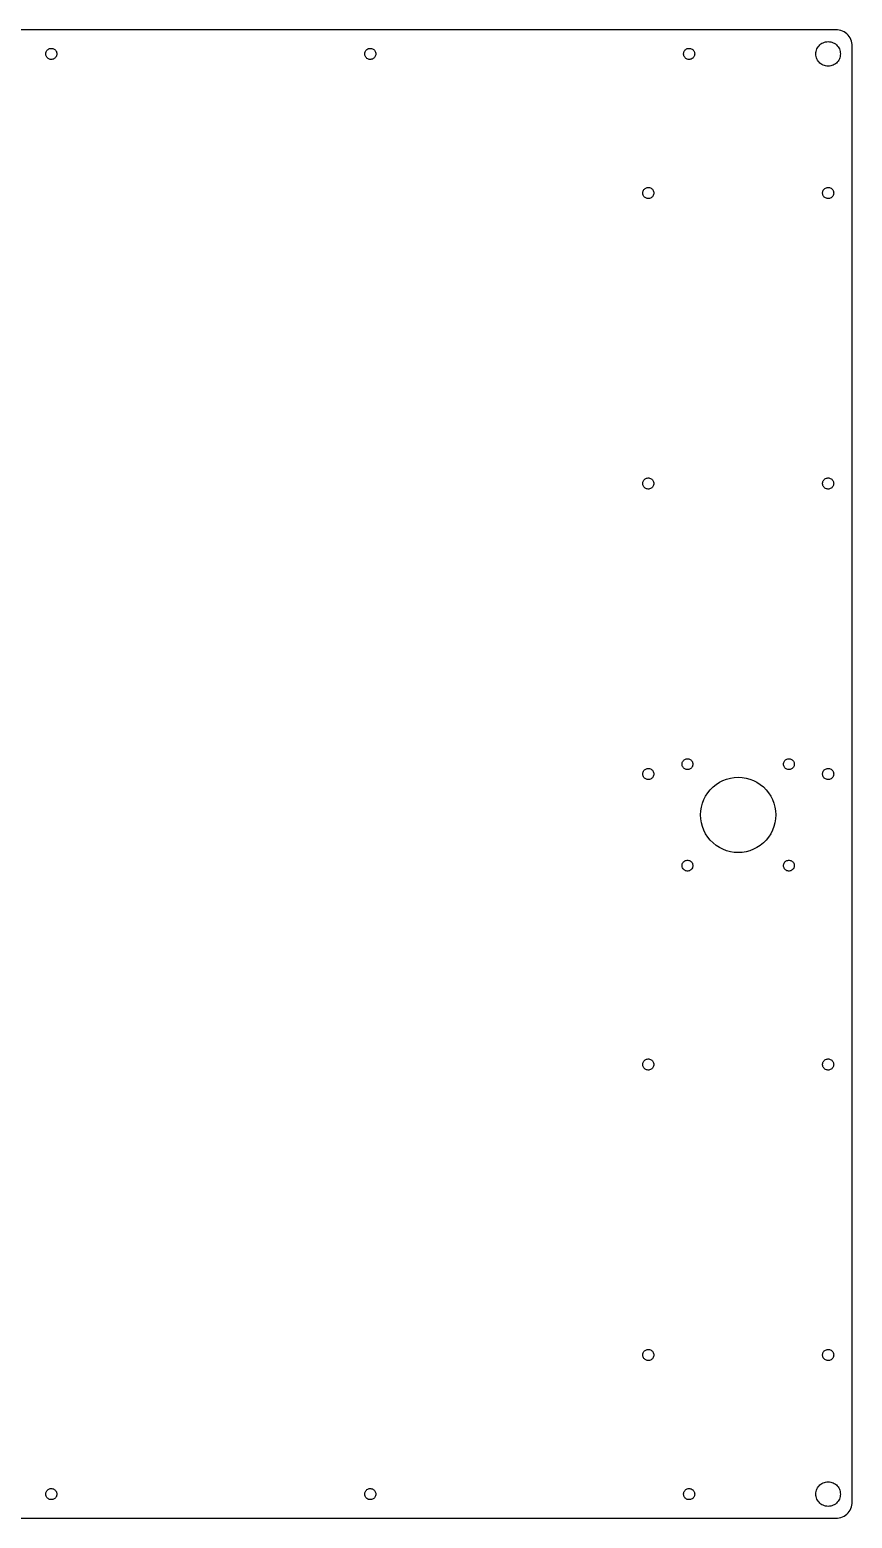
# Model space of a CAD drawing. Header units: metres. Extents: x -245 to 245, y -227 to 227.
# Drawn here: x -6.6 to 244.9, y -227.4 to 227.4 of the extents above; entities that cross this region are included whole.
import ezdxf

# ---------------------------------------------------------------- set-up
doc = ezdxf.new("R2010")
doc.units = ezdxf.units.M

msp = doc.modelspace()

# ---------------------------------------------------------------- linework, layer by layer
for p, q in [((239.875, 227.375), (-239.875, 227.375)), ((240.398, 227.348), (239.875, 227.375)), ((234.991, 222.787), (235.296, 223.034)), ((235.296, 223.034), (235.625, 223.248)), ((235.625, 223.248), (235.975, 223.426)), ((235.975, 223.426), (236.341, 223.566)), ((236.341, 223.566), (236.72, 223.668)), ((236.72, 223.668), (237.108, 223.729)), ((237.108, 223.729), (237.5, 223.75)), ((237.5, 223.75), (237.892, 223.729)), ((237.892, 223.729), (238.28, 223.668)), ((238.28, 223.668), (238.659, 223.566)), ((238.659, 223.566), (239.025, 223.426)), ((239.025, 223.426), (239.375, 223.248)), ((239.375, 223.248), (239.704, 223.034)), ((239.704, 223.034), (240.009, 222.787)), ((240.915, 227.266), (240.398, 227.348)), ((241.42, 227.13), (240.915, 227.266)), ((241.909, 226.943), (241.42, 227.13)), ((242.375, 226.705), (241.909, 226.943)), ((242.814, 226.42), (242.375, 226.705)), ((243.221, 226.091), (242.814, 226.42)), ((243.591, 225.721), (243.221, 226.091)), ((243.92, 225.314), (243.591, 225.721)), ((244.205, 224.875), (243.92, 225.314)), ((244.443, 224.409), (244.205, 224.875)), ((244.63, 223.92), (244.443, 224.409)), ((244.766, 223.415), (244.63, 223.92)), ((244.848, 222.898), (244.766, 223.415)), ((244.875, 222.375), (244.848, 222.898)), ((-1.69545, 220.124), (-1.65932, 220.37)), ((-1.69545, 219.876), (-1.69545, 220.124)), ((-1.65932, 219.63), (-1.69545, 219.876)), ((-1.65932, 220.37), (-1.58781, 220.607)), ((-1.58781, 219.393), (-1.65932, 219.63)), ((-1.58781, 220.607), (-1.48248, 220.832)), ((-1.48248, 219.168), (-1.58781, 219.393)), ((-1.48248, 220.832), (-1.34554, 221.039)), ((-1.34554, 218.961), (-1.48248, 219.168)), ((-1.34554, 221.039), (-1.17992, 221.224)), ((-1.17992, 218.776), (-1.34554, 218.961)), ((-1.17992, 221.224), (-0.989151, 221.383)), ((-0.989151, 218.617), (-1.17992, 218.776)), ((-0.989151, 221.383), (-0.777298, 221.512)), ((-0.777298, 218.488), (-0.989151, 218.617)), ((-0.777298, 221.512), (-0.548889, 221.609)), ((-0.548889, 218.391), (-0.777298, 218.488)), ((-0.548889, 221.609), (-0.308777, 221.672)), ((-0.308777, 218.328), (-0.548889, 218.391)), ((-0.308777, 221.672), (-0.062073, 221.699)), ((-0.062073, 218.301), (-0.308777, 218.328)), ((-0.062073, 221.699), (0.185928, 221.69)), ((0.185928, 218.31), (-0.062073, 218.301)), ((0.185928, 221.69), (0.429977, 221.645)), ((0.429977, 218.355), (0.185928, 218.31)), ((0.429977, 221.645), (0.664871, 221.565)), ((0.664871, 218.435), (0.429977, 218.355)), ((0.664871, 221.565), (0.88559, 221.451)), ((0.88559, 218.549), (0.664871, 218.435)), ((0.88559, 221.451), (1.08743, 221.307)), ((1.08743, 218.693), (0.88559, 218.549)), ((1.08743, 221.307), (1.2661, 221.134)), ((1.2661, 218.866), (1.08743, 218.693)), ((1.2661, 221.134), (1.41779, 220.938)), ((1.41779, 219.062), (1.2661, 218.866)), ((1.41779, 220.938), (1.53926, 220.722)), ((1.53926, 219.278), (1.41779, 219.062)), ((1.53926, 220.722), (1.62791, 220.49)), ((1.62791, 219.51), (1.53926, 219.278)), ((1.62791, 220.49), (1.68187, 220.248)), ((1.68187, 219.752), (1.62791, 219.51)), ((1.68187, 220.248), (1.7, 220)), ((1.7, 220), (1.68187, 219.752)), ((95.8045, 220.124), (95.8407, 220.37)), ((95.8045, 219.876), (95.8045, 220.124)), ((95.8407, 219.63), (95.8045, 219.876)), ((95.8407, 220.37), (95.9122, 220.607)), ((95.9122, 219.393), (95.8407, 219.63)), ((95.9122, 220.607), (96.0175, 220.832)), ((96.0175, 219.168), (95.9122, 219.393)), ((96.0175, 220.832), (96.1544, 221.039)), ((96.1544, 218.961), (96.0175, 219.168)), ((96.1544, 221.039), (96.3201, 221.224)), ((96.3201, 218.776), (96.1544, 218.961)), ((96.3201, 221.224), (96.5108, 221.383)), ((96.5108, 218.617), (96.3201, 218.776)), ((96.5108, 221.383), (96.7227, 221.512)), ((96.7227, 218.488), (96.5108, 218.617)), ((96.7227, 221.512), (96.9511, 221.609)), ((96.9511, 218.391), (96.7227, 218.488)), ((96.9511, 221.609), (97.1912, 221.672)), ((97.1912, 218.328), (96.9511, 218.391)), ((97.1912, 221.672), (97.4379, 221.699)), ((97.4379, 218.301), (97.1912, 218.328)), ((97.4379, 221.699), (97.6859, 221.69)), ((97.6859, 218.31), (97.4379, 218.301)), ((97.6859, 221.69), (97.93, 221.645)), ((97.93, 218.355), (97.6859, 218.31)), ((97.93, 221.645), (98.1649, 221.565)), ((98.1649, 218.435), (97.93, 218.355)), ((98.1649, 221.565), (98.3856, 221.451)), ((98.3856, 218.549), (98.1649, 218.435)), ((98.3856, 221.451), (98.5874, 221.307)), ((98.5874, 218.693), (98.3856, 218.549)), ((98.5874, 221.307), (98.7661, 221.134)), ((98.7661, 218.866), (98.5874, 218.693)), ((98.7661, 221.134), (98.9178, 220.938)), ((98.9178, 219.062), (98.7661, 218.866)), ((98.9178, 220.938), (99.0393, 220.722)), ((99.0393, 219.278), (98.9178, 219.062)), ((99.0393, 220.722), (99.1279, 220.49)), ((99.1279, 219.51), (99.0393, 219.278)), ((99.1279, 220.49), (99.1819, 220.248)), ((99.1819, 219.752), (99.1279, 219.51)), ((99.1819, 220.248), (99.2, 220)), ((99.2, 220), (99.1819, 219.752)), ((193.305, 220.124), (193.341, 220.37)), ((193.305, 219.876), (193.305, 220.124)), ((193.341, 219.63), (193.305, 219.876)), ((193.341, 220.37), (193.412, 220.607)), ((193.412, 219.393), (193.341, 219.63)), ((193.412, 220.607), (193.518, 220.832)), ((193.518, 219.168), (193.412, 219.393)), ((193.518, 220.832), (193.654, 221.039)), ((193.654, 218.961), (193.518, 219.168)), ((193.654, 221.039), (193.82, 221.224)), ((193.82, 218.776), (193.654, 218.961)), ((193.82, 221.224), (194.011, 221.383)), ((194.011, 218.617), (193.82, 218.776)), ((194.011, 221.383), (194.223, 221.512)), ((194.223, 218.488), (194.011, 218.617)), ((194.223, 221.512), (194.451, 221.609)), ((194.451, 218.391), (194.223, 218.488)), ((194.451, 221.609), (194.691, 221.672)), ((194.691, 218.328), (194.451, 218.391)), ((194.691, 221.672), (194.938, 221.699)), ((194.938, 218.301), (194.691, 218.328)), ((194.938, 221.699), (195.186, 221.69)), ((195.186, 218.31), (194.938, 218.301)), ((195.186, 221.69), (195.43, 221.645)), ((195.43, 218.355), (195.186, 218.31)), ((195.43, 221.645), (195.665, 221.565)), ((195.665, 218.435), (195.43, 218.355)), ((195.665, 221.565), (195.886, 221.451)), ((195.886, 218.549), (195.665, 218.435)), ((195.886, 221.451), (196.087, 221.307)), ((196.087, 218.693), (195.886, 218.549)), ((196.087, 221.307), (196.266, 221.134)), ((196.266, 218.866), (196.087, 218.693)), ((196.266, 221.134), (196.418, 220.938)), ((196.418, 219.062), (196.266, 218.866)), ((196.418, 220.938), (196.539, 220.722)), ((196.539, 219.278), (196.418, 219.062)), ((196.539, 220.722), (196.628, 220.49)), ((196.628, 219.51), (196.539, 219.278)), ((196.628, 220.49), (196.682, 220.248)), ((196.682, 219.752), (196.628, 219.51)), ((196.682, 220.248), (196.7, 220)), ((196.7, 220), (196.682, 219.752)), ((233.75, 220), (233.771, 220.392)), ((233.771, 219.608), (233.75, 220)), ((233.771, 220.392), (233.832, 220.78)), ((233.832, 219.22), (233.771, 219.608)), ((233.832, 220.78), (233.934, 221.159)), ((233.934, 218.841), (233.832, 219.22)), ((233.934, 221.159), (234.074, 221.525)), ((234.074, 218.475), (233.934, 218.841)), ((234.074, 221.525), (234.252, 221.875)), ((234.252, 218.125), (234.074, 218.475)), ((234.252, 221.875), (234.466, 222.204)), ((234.466, 222.204), (234.713, 222.509)), ((234.713, 222.509), (234.991, 222.787)), ((240.009, 222.787), (240.287, 222.509)), ((240.287, 222.509), (240.534, 222.204)), ((240.534, 222.204), (240.748, 221.875)), ((240.748, 221.875), (240.926, 221.525)), ((240.926, 218.475), (240.748, 218.125)), ((240.926, 221.525), (241.066, 221.159)), ((241.066, 218.841), (240.926, 218.475)), ((241.066, 221.159), (241.168, 220.78)), ((241.168, 219.22), (241.066, 218.841)), ((241.168, 220.78), (241.229, 220.392)), ((241.229, 219.608), (241.168, 219.22)), ((241.229, 220.392), (241.25, 220)), ((241.25, 220), (241.229, 219.608)), ((244.875, -222.375), (244.875, 222.375)), ((234.466, 217.796), (234.252, 218.125)), ((234.713, 217.491), (234.466, 217.796)), ((234.991, 217.213), (234.713, 217.491)), ((235.296, 216.966), (234.991, 217.213)), ((235.625, 216.752), (235.296, 216.966)), ((235.975, 216.574), (235.625, 216.752)), ((236.341, 216.434), (235.975, 216.574)), ((236.72, 216.332), (236.341, 216.434)), ((237.108, 216.271), (236.72, 216.332)), ((237.5, 216.25), (237.108, 216.271)), ((237.892, 216.271), (237.5, 216.25)), ((238.28, 216.332), (237.892, 216.271)), ((238.659, 216.434), (238.28, 216.332)), ((239.025, 216.574), (238.659, 216.434)), ((239.375, 216.752), (239.025, 216.574)), ((239.704, 216.966), (239.375, 216.752)), ((240.009, 217.213), (239.704, 216.966)), ((240.287, 217.491), (240.009, 217.213)), ((240.534, 217.796), (240.287, 217.491)), ((240.748, 218.125), (240.534, 217.796)), ((180.805, 177.624), (180.841, 177.87)), ((180.805, 177.376), (180.805, 177.624)), ((180.841, 177.13), (180.805, 177.376)), ((180.841, 177.87), (180.912, 178.107)), ((180.912, 178.107), (181.018, 178.332)), ((181.018, 178.332), (181.154, 178.539)), ((181.154, 178.539), (181.32, 178.724)), ((181.32, 178.724), (181.511, 178.883)), ((181.511, 178.883), (181.723, 179.012)), ((181.723, 179.012), (181.951, 179.109)), ((181.951, 179.109), (182.191, 179.172)), ((182.191, 179.172), (182.438, 179.199)), ((182.438, 179.199), (182.686, 179.19)), ((182.686, 179.19), (182.93, 179.145)), ((182.93, 179.145), (183.165, 179.065)), ((183.165, 179.065), (183.386, 178.951)), ((183.386, 178.951), (183.587, 178.807)), ((183.587, 178.807), (183.766, 178.634)), ((183.766, 178.634), (183.918, 178.438)), ((183.918, 178.438), (184.039, 178.222)), ((184.039, 178.222), (184.128, 177.99)), ((184.128, 177.99), (184.182, 177.748)), ((184.182, 177.748), (184.2, 177.5)), ((184.2, 177.5), (184.182, 177.252)), ((235.805, 177.624), (235.841, 177.87)), ((235.805, 177.376), (235.805, 177.624)), ((235.841, 177.13), (235.805, 177.376)), ((235.841, 177.87), (235.912, 178.107)), ((235.912, 178.107), (236.018, 178.332)), ((236.018, 178.332), (236.154, 178.539)), ((236.154, 178.539), (236.32, 178.724)), ((236.32, 178.724), (236.511, 178.883)), ((236.511, 178.883), (236.723, 179.012)), ((236.723, 179.012), (236.951, 179.109)), ((236.951, 179.109), (237.191, 179.172)), ((237.191, 179.172), (237.438, 179.199)), ((237.438, 179.199), (237.686, 179.19)), ((237.686, 179.19), (237.93, 179.145)), ((237.93, 179.145), (238.165, 179.065)), ((238.165, 179.065), (238.386, 178.951)), ((238.386, 178.951), (238.587, 178.807)), ((238.587, 178.807), (238.766, 178.634)), ((238.766, 178.634), (238.918, 178.438)), ((238.918, 178.438), (239.039, 178.222)), ((239.039, 178.222), (239.128, 177.99)), ((239.128, 177.99), (239.182, 177.748)), ((239.182, 177.748), (239.2, 177.5)), ((239.2, 177.5), (239.182, 177.252)), ((180.912, 176.893), (180.841, 177.13)), ((181.018, 176.668), (180.912, 176.893)), ((181.154, 176.461), (181.018, 176.668)), ((181.32, 176.276), (181.154, 176.461)), ((181.511, 176.117), (181.32, 176.276)), ((181.723, 175.988), (181.511, 176.117)), ((181.951, 175.891), (181.723, 175.988)), ((182.191, 175.828), (181.951, 175.891)), ((182.438, 175.801), (182.191, 175.828)), ((182.686, 175.81), (182.438, 175.801)), ((182.93, 175.855), (182.686, 175.81)), ((183.165, 175.935), (182.93, 175.855)), ((183.386, 176.049), (183.165, 175.935)), ((183.587, 176.193), (183.386, 176.049)), ((183.766, 176.366), (183.587, 176.193)), ((183.918, 176.562), (183.766, 176.366)), ((184.039, 176.778), (183.918, 176.562)), ((184.128, 177.01), (184.039, 176.778)), ((184.182, 177.252), (184.128, 177.01)), ((235.912, 176.893), (235.841, 177.13)), ((236.018, 176.668), (235.912, 176.893)), ((236.154, 176.461), (236.018, 176.668)), ((236.32, 176.276), (236.154, 176.461)), ((236.511, 176.117), (236.32, 176.276)), ((236.723, 175.988), (236.511, 176.117)), ((236.951, 175.891), (236.723, 175.988)), ((237.191, 175.828), (236.951, 175.891)), ((237.438, 175.801), (237.191, 175.828)), ((237.686, 175.81), (237.438, 175.801)), ((237.93, 175.855), (237.686, 175.81)), ((238.165, 175.935), (237.93, 175.855)), ((238.386, 176.049), (238.165, 175.935)), ((238.587, 176.193), (238.386, 176.049)), ((238.766, 176.366), (238.587, 176.193)), ((238.918, 176.562), (238.766, 176.366)), ((239.039, 176.778), (238.918, 176.562)), ((239.128, 177.01), (239.039, 176.778)), ((239.182, 177.252), (239.128, 177.01)), ((180.805, 88.8741), (180.841, 89.1196)), ((180.805, 88.6259), (180.805, 88.8741)), ((180.841, 88.3804), (180.805, 88.6259)), ((180.841, 89.1196), (180.912, 89.3573)), ((180.912, 88.1427), (180.841, 88.3804)), ((180.912, 89.3573), (181.018, 89.582)), ((181.018, 87.918), (180.912, 88.1427)), ((181.018, 89.582), (181.154, 89.789)), ((181.154, 87.711), (181.018, 87.918)), ((181.154, 89.789), (181.32, 89.9738)), ((181.32, 87.5262), (181.154, 87.711)), ((181.32, 89.9738), (181.511, 90.1326)), ((181.511, 87.3674), (181.32, 87.5262)), ((181.511, 90.1326), (181.723, 90.2619)), ((181.723, 87.2381), (181.511, 87.3674)), ((181.723, 90.2619), (181.951, 90.3589)), ((181.951, 87.1411), (181.723, 87.2381)), ((181.951, 90.3589), (182.191, 90.4217)), ((182.191, 87.0783), (181.951, 87.1411)), ((182.191, 90.4217), (182.438, 90.4489)), ((182.438, 87.0511), (182.191, 87.0783)), ((182.438, 90.4489), (182.686, 90.4398)), ((182.686, 87.0602), (182.438, 87.0511)), ((182.686, 90.4398), (182.93, 90.3947)), ((182.93, 87.1053), (182.686, 87.0602)), ((182.93, 90.3947), (183.165, 90.3146)), ((183.165, 87.1854), (182.93, 87.1053)), ((183.165, 90.3146), (183.386, 90.2011)), ((183.386, 87.2989), (183.165, 87.1854)), ((183.386, 90.2011), (183.587, 90.0567)), ((183.587, 87.4433), (183.386, 87.2989)), ((183.587, 90.0567), (183.766, 89.8844)), ((183.766, 87.6156), (183.587, 87.4433)), ((183.766, 89.8844), (183.918, 89.688)), ((183.918, 87.812), (183.766, 87.6156)), ((183.918, 89.688), (184.039, 89.4716)), ((184.039, 88.0284), (183.918, 87.812)), ((184.039, 89.4716), (184.128, 89.2398)), ((184.128, 88.2602), (184.039, 88.0284)), ((184.128, 89.2398), (184.182, 88.9975)), ((184.182, 88.5025), (184.128, 88.2602)), ((184.182, 88.9975), (184.2, 88.75)), ((184.2, 88.75), (184.182, 88.5025)), ((235.805, 88.8741), (235.841, 89.1196)), ((235.805, 88.6259), (235.805, 88.8741)), ((235.841, 88.3804), (235.805, 88.6259)), ((235.841, 89.1196), (235.912, 89.3573)), ((235.912, 88.1427), (235.841, 88.3804)), ((235.912, 89.3573), (236.018, 89.582)), ((236.018, 87.918), (235.912, 88.1427)), ((236.018, 89.582), (236.154, 89.789)), ((236.154, 87.711), (236.018, 87.918)), ((236.154, 89.789), (236.32, 89.9738)), ((236.32, 87.5262), (236.154, 87.711)), ((236.32, 89.9738), (236.511, 90.1326)), ((236.511, 87.3674), (236.32, 87.5262)), ((236.511, 90.1326), (236.723, 90.2619)), ((236.723, 87.2381), (236.511, 87.3674)), ((236.723, 90.2619), (236.951, 90.3589)), ((236.951, 87.1411), (236.723, 87.2381)), ((236.951, 90.3589), (237.191, 90.4217)), ((237.191, 87.0783), (236.951, 87.1411)), ((237.191, 90.4217), (237.438, 90.4489)), ((237.438, 87.0511), (237.191, 87.0783)), ((237.438, 90.4489), (237.686, 90.4398)), ((237.686, 87.0602), (237.438, 87.0511)), ((237.686, 90.4398), (237.93, 90.3947)), ((237.93, 87.1053), (237.686, 87.0602)), ((237.93, 90.3947), (238.165, 90.3146)), ((238.165, 87.1854), (237.93, 87.1053)), ((238.165, 90.3146), (238.386, 90.2011)), ((238.386, 87.2989), (238.165, 87.1854)), ((238.386, 90.2011), (238.587, 90.0567)), ((238.587, 87.4433), (238.386, 87.2989)), ((238.587, 90.0567), (238.766, 89.8844)), ((238.766, 87.6156), (238.587, 87.4433)), ((238.766, 89.8844), (238.918, 89.688)), ((238.918, 87.812), (238.766, 87.6156)), ((238.918, 89.688), (239.039, 89.4716)), ((239.039, 88.0284), (238.918, 87.812)), ((239.039, 89.4716), (239.128, 89.2398)), ((239.128, 88.2602), (239.039, 88.0284)), ((239.128, 89.2398), (239.182, 88.9975)), ((239.182, 88.5025), (239.128, 88.2602)), ((239.182, 88.9975), (239.2, 88.75)), ((239.2, 88.75), (239.182, 88.5025)), ((193.897, 4.53593), (194.133, 4.60863)), ((194.133, 4.60863), (194.377, 4.64539)), ((194.377, 4.64539), (194.623, 4.64539)), ((194.623, 4.64539), (194.867, 4.60863)), ((194.867, 4.60863), (195.103, 4.53593)), ((224.897, 4.53593), (225.133, 4.60863)), ((225.133, 4.60863), (225.377, 4.64539)), ((225.377, 4.64539), (225.623, 4.64539)), ((225.623, 4.64539), (225.867, 4.60863)), ((225.867, 4.60863), (226.103, 4.53593)), ((180.805, 0.124084), (180.841, 0.369629)), ((180.805, -0.124084), (180.805, 0.124084)), ((180.841, 0.369629), (180.912, 0.607285)), ((180.912, 0.607285), (181.018, 0.832001)), ((181.018, 0.832001), (181.154, 1.03899)), ((181.154, 1.03899), (181.32, 1.22383)), ((181.32, 1.22383), (181.511, 1.38258)), ((181.511, 1.38258), (181.723, 1.51187)), ((181.723, 1.51187), (181.951, 1.60893)), ((181.951, 1.60893), (182.191, 1.67171)), ((182.191, 1.67171), (182.438, 1.69885)), ((182.438, 1.69885), (182.686, 1.68979)), ((182.686, 1.68979), (182.93, 1.64471)), ((182.93, 1.64471), (183.165, 1.56458)), ((183.165, 1.56458), (183.386, 1.4511)), ((183.386, 1.4511), (183.587, 1.30669)), ((183.587, 1.30669), (183.766, 1.13443)), ((183.766, 1.13443), (183.918, 0.938004)), ((183.918, 0.938004), (184.039, 0.721573)), ((184.039, 0.721573), (184.128, 0.489761)), ((184.128, 0.489761), (184.182, 0.247513)), ((184.182, 0.247513), (184.2, 0)), ((184.2, 0), (184.182, -0.247513)), ((192.85, 3), (192.868, 3.24591)), ((192.868, 2.75407), (192.85, 3)), ((192.868, 3.24591), (192.923, 3.48634)), ((192.923, 2.51364), (192.868, 2.75407)), ((192.923, 3.48634), (193.013, 3.7159)), ((193.013, 2.28409), (192.923, 2.51364)), ((193.013, 3.7159), (193.137, 3.92947)), ((193.137, 2.07051), (193.013, 2.28409)), ((193.137, 3.92947), (193.29, 4.12228)), ((193.29, 1.8777), (193.137, 2.07051)), ((193.29, 4.12228), (193.471, 4.29001)), ((193.471, 1.70998), (193.29, 1.8777)), ((193.471, 4.29001), (193.675, 4.42894)), ((193.675, 1.57104), (193.471, 1.70998)), ((193.675, 4.42894), (193.897, 4.53593)), ((193.897, 1.46405), (193.675, 1.57104)), ((194.133, 1.39136), (193.897, 1.46405)), ((194.377, 1.3546), (194.133, 1.39136)), ((194.623, 1.3546), (194.377, 1.3546)), ((194.867, 1.39136), (194.623, 1.3546)), ((195.103, 1.46405), (194.867, 1.39136)), ((195.103, 4.53593), (195.325, 4.42894)), ((195.325, 1.57104), (195.103, 1.46405)), ((195.325, 4.42894), (195.529, 4.29001)), ((195.529, 1.70998), (195.325, 1.57104)), ((195.529, 4.29001), (195.71, 4.12228)), ((195.71, 1.8777), (195.529, 1.70998)), ((195.71, 4.12228), (195.863, 3.92947)), ((195.863, 2.07051), (195.71, 1.8777)), ((195.863, 3.92947), (195.987, 3.7159)), ((195.987, 2.28409), (195.863, 2.07051)), ((195.987, 3.7159), (196.077, 3.48634)), ((196.077, 2.51364), (195.987, 2.28409)), ((196.077, 3.48634), (196.132, 3.24591)), ((196.132, 2.75407), (196.077, 2.51364)), ((196.132, 3.24591), (196.15, 3)), ((196.15, 3), (196.132, 2.75407)), ((223.85, 3), (223.868, 3.24591)), ((223.868, 2.75407), (223.85, 3)), ((223.868, 3.24591), (223.923, 3.48634)), ((223.923, 2.51364), (223.868, 2.75407)), ((223.923, 3.48634), (224.013, 3.7159)), ((224.013, 2.28409), (223.923, 2.51364)), ((224.013, 3.7159), (224.137, 3.92947)), ((224.137, 2.07051), (224.013, 2.28409)), ((224.137, 3.92947), (224.29, 4.12228)), ((224.29, 1.8777), (224.137, 2.07051)), ((224.29, 4.12228), (224.471, 4.29001)), ((224.471, 1.70998), (224.29, 1.8777)), ((224.471, 4.29001), (224.675, 4.42894)), ((224.675, 1.57104), (224.471, 1.70998)), ((224.675, 4.42894), (224.897, 4.53593)), ((224.897, 1.46405), (224.675, 1.57104)), ((225.133, 1.39136), (224.897, 1.46405)), ((225.377, 1.3546), (225.133, 1.39136)), ((225.623, 1.3546), (225.377, 1.3546)), ((225.867, 1.39136), (225.623, 1.3546)), ((226.103, 1.46405), (225.867, 1.39136)), ((226.103, 4.53593), (226.325, 4.42894)), ((226.325, 1.57104), (226.103, 1.46405)), ((226.325, 4.42894), (226.529, 4.29001)), ((226.529, 1.70998), (226.325, 1.57104)), ((226.529, 4.29001), (226.71, 4.12228)), ((226.71, 1.8777), (226.529, 1.70998)), ((226.71, 4.12228), (226.863, 3.92947)), ((226.863, 2.07051), (226.71, 1.8777)), ((226.863, 3.92947), (226.987, 3.7159)), ((226.987, 2.28409), (226.863, 2.07051)), ((226.987, 3.7159), (227.077, 3.48634)), ((227.077, 2.51364), (226.987, 2.28409)), ((227.077, 3.48634), (227.132, 3.24591)), ((227.132, 2.75407), (227.077, 2.51364)), ((227.132, 3.24591), (227.15, 3)), ((227.15, 3), (227.132, 2.75407)), ((235.805, 0.124084), (235.841, 0.369629)), ((235.805, -0.124084), (235.805, 0.124084)), ((235.841, 0.369629), (235.912, 0.607285)), ((235.912, 0.607285), (236.018, 0.832001)), ((236.018, 0.832001), (236.154, 1.03899)), ((236.154, 1.03899), (236.32, 1.22383)), ((236.32, 1.22383), (236.511, 1.38258)), ((236.511, 1.38258), (236.723, 1.51187)), ((236.723, 1.51187), (236.951, 1.60893)), ((236.951, 1.60893), (237.191, 1.67171)), ((237.191, 1.67171), (237.438, 1.69885)), ((237.438, 1.69885), (237.686, 1.68979)), ((237.686, 1.68979), (237.93, 1.64471)), ((237.93, 1.64471), (238.165, 1.56458)), ((238.165, 1.56458), (238.386, 1.4511)), ((238.386, 1.4511), (238.587, 1.30669)), ((238.587, 1.30669), (238.766, 1.13443)), ((238.766, 1.13443), (238.918, 0.938004)), ((238.918, 0.938004), (239.039, 0.721573)), ((239.039, 0.721573), (239.128, 0.489761)), ((239.128, 0.489761), (239.182, 0.247513)), ((239.182, 0.247513), (239.2, 0)), ((239.2, 0), (239.182, -0.247513)), ((180.841, -0.369629), (180.805, -0.124084)), ((180.912, -0.607285), (180.841, -0.369629)), ((181.018, -0.832001), (180.912, -0.607285)), ((181.154, -1.03899), (181.018, -0.832001)), ((181.32, -1.22383), (181.154, -1.03899)), ((181.511, -1.38258), (181.32, -1.22383)), ((181.723, -1.51187), (181.511, -1.38258)), ((181.951, -1.60893), (181.723, -1.51187)), ((182.191, -1.67171), (181.951, -1.60893)), ((182.438, -1.69885), (182.191, -1.67171)), ((182.686, -1.68979), (182.438, -1.69885)), ((182.93, -1.64471), (182.686, -1.68979)), ((183.165, -1.56458), (182.93, -1.64471)), ((183.386, -1.4511), (183.165, -1.56458)), ((183.587, -1.30669), (183.386, -1.4511)), ((183.766, -1.13443), (183.587, -1.30669)), ((183.918, -0.938004), (183.766, -1.13443)), ((184.039, -0.721573), (183.918, -0.938004)), ((184.128, -0.489761), (184.039, -0.721573)), ((184.182, -0.247513), (184.128, -0.489761)), ((201.454, -4.80499), (202.305, -3.95383)), ((202.305, -3.95383), (203.24, -3.1963)), ((203.24, -3.1963), (204.25, -2.5407)), ((204.25, -2.5407), (205.323, -1.99422)), ((205.323, -1.99422), (206.446, -1.56285)), ((206.446, -1.56285), (207.609, -1.2513)), ((207.609, -1.2513), (208.798, -1.06299)), ((208.798, -1.06299), (210, -1)), ((210, -1), (211.202, -1.06299)), ((211.202, -1.06299), (212.391, -1.2513)), ((212.391, -1.2513), (213.554, -1.56285)), ((213.554, -1.56285), (214.677, -1.99422)), ((214.677, -1.99422), (215.75, -2.5407)), ((215.75, -2.5407), (216.76, -3.1963)), ((216.76, -3.1963), (217.695, -3.95383)), ((217.695, -3.95383), (218.546, -4.80499)), ((235.841, -0.369629), (235.805, -0.124084)), ((235.912, -0.607285), (235.841, -0.369629)), ((236.018, -0.832001), (235.912, -0.607285)), ((236.154, -1.03899), (236.018, -0.832001)), ((236.32, -1.22383), (236.154, -1.03899)), ((236.511, -1.38258), (236.32, -1.22383)), ((236.723, -1.51187), (236.511, -1.38258)), ((236.951, -1.60893), (236.723, -1.51187)), ((237.191, -1.67171), (236.951, -1.60893)), ((237.438, -1.69885), (237.191, -1.67171)), ((237.686, -1.68979), (237.438, -1.69885)), ((237.93, -1.64471), (237.686, -1.68979)), ((238.165, -1.56458), (237.93, -1.64471)), ((238.386, -1.4511), (238.165, -1.56458)), ((238.587, -1.30669), (238.386, -1.4511)), ((238.766, -1.13443), (238.587, -1.30669)), ((238.918, -0.938004), (238.766, -1.13443)), ((239.039, -0.721573), (238.918, -0.938004)), ((239.128, -0.489761), (239.039, -0.721573)), ((239.182, -0.247513), (239.128, -0.489761)), ((198.751, -10.109), (199.063, -8.9463)), ((199.063, -8.9463), (199.494, -7.82253)), ((199.494, -7.82253), (200.041, -6.75)), ((200.041, -6.75), (200.696, -5.74046)), ((200.696, -5.74046), (201.454, -4.80499)), ((218.546, -4.80499), (219.304, -5.74046)), ((219.304, -5.74046), (219.959, -6.75)), ((219.959, -6.75), (220.506, -7.82253)), ((220.506, -7.82253), (220.937, -8.9463)), ((220.937, -8.9463), (221.249, -10.109)), ((198.5, -12.5), (198.563, -11.2979)), ((198.563, -13.7021), (198.5, -12.5)), ((198.563, -11.2979), (198.751, -10.109)), ((221.249, -10.109), (221.437, -11.2979)), ((221.437, -11.2979), (221.5, -12.5)), ((221.5, -12.5), (221.437, -13.7021)), ((198.751, -14.891), (198.563, -13.7021)), ((199.063, -16.0537), (198.751, -14.891)), ((199.494, -17.1775), (199.063, -16.0537)), ((200.041, -18.25), (199.494, -17.1775)), ((220.506, -17.1775), (219.959, -18.25)), ((220.937, -16.0537), (220.506, -17.1775)), ((221.249, -14.891), (220.937, -16.0537)), ((221.437, -13.7021), (221.249, -14.891)), ((200.696, -19.2595), (200.041, -18.25)), ((201.454, -20.195), (200.696, -19.2595)), ((202.305, -21.0462), (201.454, -20.195)), ((203.24, -21.8037), (202.305, -21.0462)), ((204.25, -22.4593), (203.24, -21.8037)), ((205.323, -23.0058), (204.25, -22.4593)), ((215.75, -22.4593), (214.677, -23.0058)), ((216.76, -21.8037), (215.75, -22.4593)), ((217.695, -21.0462), (216.76, -21.8037)), ((218.546, -20.195), (217.695, -21.0462)), ((219.304, -19.2595), (218.546, -20.195)), ((219.959, -18.25), (219.304, -19.2595)), ((192.923, -27.5136), (193.013, -27.2841)), ((193.013, -27.2841), (193.137, -27.0705)), ((193.137, -27.0705), (193.29, -26.8777)), ((193.29, -26.8777), (193.471, -26.71)), ((193.471, -26.71), (193.675, -26.571)), ((193.675, -26.571), (193.897, -26.4641)), ((193.897, -26.4641), (194.133, -26.3914)), ((194.133, -26.3914), (194.377, -26.3546)), ((194.377, -26.3546), (194.623, -26.3546)), ((194.623, -26.3546), (194.867, -26.3914)), ((194.867, -26.3914), (195.103, -26.4641)), ((195.103, -26.4641), (195.325, -26.571)), ((195.325, -26.571), (195.529, -26.71)), ((195.529, -26.71), (195.71, -26.8777)), ((195.71, -26.8777), (195.863, -27.0705)), ((195.863, -27.0705), (195.987, -27.2841)), ((195.987, -27.2841), (196.077, -27.5136)), ((206.446, -23.4371), (205.323, -23.0058)), ((207.609, -23.7487), (206.446, -23.4371)), ((208.798, -23.937), (207.609, -23.7487)), ((210, -24), (208.798, -23.937)), ((211.202, -23.937), (210, -24)), ((212.391, -23.7487), (211.202, -23.937)), ((213.554, -23.4371), (212.391, -23.7487)), ((214.677, -23.0058), (213.554, -23.4371)), ((223.923, -27.5136), (224.013, -27.2841)), ((224.013, -27.2841), (224.137, -27.0705)), ((224.137, -27.0705), (224.29, -26.8777)), ((224.29, -26.8777), (224.471, -26.71)), ((224.471, -26.71), (224.675, -26.571)), ((224.675, -26.571), (224.897, -26.4641)), ((224.897, -26.4641), (225.133, -26.3914)), ((225.133, -26.3914), (225.377, -26.3546)), ((225.377, -26.3546), (225.623, -26.3546)), ((225.623, -26.3546), (225.867, -26.3914)), ((225.867, -26.3914), (226.103, -26.4641)), ((226.103, -26.4641), (226.325, -26.571)), ((226.325, -26.571), (226.529, -26.71)), ((226.529, -26.71), (226.71, -26.8777)), ((226.71, -26.8777), (226.863, -27.0705)), ((226.863, -27.0705), (226.987, -27.2841)), ((226.987, -27.2841), (227.077, -27.5136)), ((192.85, -28), (192.868, -27.7541)), ((192.868, -28.2459), (192.85, -28)), ((192.868, -27.7541), (192.923, -27.5136)), ((192.923, -28.4863), (192.868, -28.2459)), ((193.013, -28.7159), (192.923, -28.4863)), ((193.137, -28.9295), (193.013, -28.7159)), ((193.29, -29.1223), (193.137, -28.9295)), ((193.471, -29.29), (193.29, -29.1223)), ((193.675, -29.4289), (193.471, -29.29)), ((193.897, -29.5359), (193.675, -29.4289)), ((194.133, -29.6086), (193.897, -29.5359)), ((194.377, -29.6454), (194.133, -29.6086)), ((194.623, -29.6454), (194.377, -29.6454)), ((194.867, -29.6086), (194.623, -29.6454)), ((195.103, -29.5359), (194.867, -29.6086)), ((195.325, -29.4289), (195.103, -29.5359)), ((195.529, -29.29), (195.325, -29.4289)), ((195.71, -29.1223), (195.529, -29.29)), ((195.863, -28.9295), (195.71, -29.1223)), ((195.987, -28.7159), (195.863, -28.9295)), ((196.077, -28.4863), (195.987, -28.7159)), ((196.077, -27.5136), (196.132, -27.7541)), ((196.132, -28.2459), (196.077, -28.4863)), ((196.132, -27.7541), (196.15, -28)), ((196.15, -28), (196.132, -28.2459)), ((223.85, -28), (223.868, -27.7541)), ((223.868, -28.2459), (223.85, -28)), ((223.868, -27.7541), (223.923, -27.5136)), ((223.923, -28.4863), (223.868, -28.2459)), ((224.013, -28.7159), (223.923, -28.4863)), ((224.137, -28.9295), (224.013, -28.7159)), ((224.29, -29.1223), (224.137, -28.9295)), ((224.471, -29.29), (224.29, -29.1223)), ((224.675, -29.4289), (224.471, -29.29)), ((224.897, -29.5359), (224.675, -29.4289)), ((225.133, -29.6086), (224.897, -29.5359)), ((225.377, -29.6454), (225.133, -29.6086)), ((225.623, -29.6454), (225.377, -29.6454)), ((225.867, -29.6086), (225.623, -29.6454)), ((226.103, -29.5359), (225.867, -29.6086)), ((226.325, -29.4289), (226.103, -29.5359)), ((226.529, -29.29), (226.325, -29.4289)), ((226.71, -29.1223), (226.529, -29.29)), ((226.863, -28.9295), (226.71, -29.1223)), ((226.987, -28.7159), (226.863, -28.9295)), ((227.077, -28.4863), (226.987, -28.7159)), ((227.077, -27.5136), (227.132, -27.7541)), ((227.132, -28.2459), (227.077, -28.4863)), ((227.132, -27.7541), (227.15, -28)), ((227.15, -28), (227.132, -28.2459)), ((180.805, -88.6259), (180.841, -88.3804)), ((180.805, -88.8741), (180.805, -88.6259)), ((180.841, -89.1196), (180.805, -88.8741)), ((180.841, -88.3804), (180.912, -88.1427)), ((180.912, -89.3573), (180.841, -89.1196)), ((180.912, -88.1427), (181.018, -87.918)), ((181.018, -89.582), (180.912, -89.3573)), ((181.018, -87.918), (181.154, -87.711)), ((181.154, -89.789), (181.018, -89.582)), ((181.154, -87.711), (181.32, -87.5262)), ((181.32, -89.9738), (181.154, -89.789)), ((181.32, -87.5262), (181.511, -87.3674)), ((181.511, -90.1326), (181.32, -89.9738)), ((181.511, -87.3674), (181.723, -87.2381)), ((181.723, -90.2619), (181.511, -90.1326)), ((181.723, -87.2381), (181.951, -87.1411)), ((181.951, -90.3589), (181.723, -90.2619)), ((181.951, -87.1411), (182.191, -87.0783)), ((182.191, -90.4217), (181.951, -90.3589)), ((182.191, -87.0783), (182.438, -87.0511)), ((182.438, -90.4489), (182.191, -90.4217)), ((182.438, -87.0511), (182.686, -87.0602)), ((182.686, -90.4398), (182.438, -90.4489)), ((182.686, -87.0602), (182.93, -87.1053)), ((182.93, -90.3947), (182.686, -90.4398)), ((182.93, -87.1053), (183.165, -87.1854)), ((183.165, -90.3146), (182.93, -90.3947)), ((183.165, -87.1854), (183.386, -87.2989)), ((183.386, -90.2011), (183.165, -90.3146)), ((183.386, -87.2989), (183.587, -87.4433)), ((183.587, -90.0567), (183.386, -90.2011)), ((183.587, -87.4433), (183.766, -87.6156)), ((183.766, -89.8844), (183.587, -90.0567)), ((183.766, -87.6156), (183.918, -87.812)), ((183.918, -89.688), (183.766, -89.8844)), ((183.918, -87.812), (184.039, -88.0284)), ((184.039, -89.4716), (183.918, -89.688)), ((184.039, -88.0284), (184.128, -88.2602)), ((184.128, -89.2398), (184.039, -89.4716)), ((184.128, -88.2602), (184.182, -88.5025)), ((184.182, -88.9975), (184.128, -89.2398)), ((184.182, -88.5025), (184.2, -88.75)), ((184.2, -88.75), (184.182, -88.9975)), ((235.805, -88.6259), (235.841, -88.3804)), ((235.805, -88.8741), (235.805, -88.6259)), ((235.841, -89.1196), (235.805, -88.8741)), ((235.841, -88.3804), (235.912, -88.1427)), ((235.912, -89.3573), (235.841, -89.1196)), ((235.912, -88.1427), (236.018, -87.918)), ((236.018, -89.582), (235.912, -89.3573)), ((236.018, -87.918), (236.154, -87.711)), ((236.154, -89.789), (236.018, -89.582)), ((236.154, -87.711), (236.32, -87.5262)), ((236.32, -89.9738), (236.154, -89.789)), ((236.32, -87.5262), (236.511, -87.3674)), ((236.511, -90.1326), (236.32, -89.9738)), ((236.511, -87.3674), (236.723, -87.2381)), ((236.723, -90.2619), (236.511, -90.1326)), ((236.723, -87.2381), (236.951, -87.1411)), ((236.951, -90.3589), (236.723, -90.2619)), ((236.951, -87.1411), (237.191, -87.0783)), ((237.191, -90.4217), (236.951, -90.3589)), ((237.191, -87.0783), (237.438, -87.0511)), ((237.438, -90.4489), (237.191, -90.4217)), ((237.438, -87.0511), (237.686, -87.0602)), ((237.686, -90.4398), (237.438, -90.4489)), ((237.686, -87.0602), (237.93, -87.1053)), ((237.93, -90.3947), (237.686, -90.4398)), ((237.93, -87.1053), (238.165, -87.1854)), ((238.165, -90.3146), (237.93, -90.3947)), ((238.165, -87.1854), (238.386, -87.2989)), ((238.386, -90.2011), (238.165, -90.3146)), ((238.386, -87.2989), (238.587, -87.4433)), ((238.587, -90.0567), (238.386, -90.2011)), ((238.587, -87.4433), (238.766, -87.6156)), ((238.766, -89.8844), (238.587, -90.0567)), ((238.766, -87.6156), (238.918, -87.812)), ((238.918, -89.688), (238.766, -89.8844)), ((238.918, -87.812), (239.039, -88.0284)), ((239.039, -89.4716), (238.918, -89.688)), ((239.039, -88.0284), (239.128, -88.2602)), ((239.128, -89.2398), (239.039, -89.4716)), ((239.128, -88.2602), (239.182, -88.5025)), ((239.182, -88.9975), (239.128, -89.2398)), ((239.182, -88.5025), (239.2, -88.75)), ((239.2, -88.75), (239.182, -88.9975)), ((180.805, -177.376), (180.841, -177.13)), ((180.841, -177.13), (180.912, -176.893)), ((180.912, -176.893), (181.018, -176.668)), ((181.018, -176.668), (181.154, -176.461)), ((181.154, -176.461), (181.32, -176.276)), ((181.32, -176.276), (181.511, -176.117)), ((181.511, -176.117), (181.723, -175.988)), ((181.723, -175.988), (181.951, -175.891)), ((181.951, -175.891), (182.191, -175.828)), ((182.191, -175.828), (182.438, -175.801)), ((182.438, -175.801), (182.686, -175.81)), ((182.686, -175.81), (182.93, -175.855)), ((182.93, -175.855), (183.165, -175.935)), ((183.165, -175.935), (183.386, -176.049)), ((183.386, -176.049), (183.587, -176.193)), ((183.587, -176.193), (183.766, -176.366)), ((183.766, -176.366), (183.918, -176.562)), ((183.918, -176.562), (184.039, -176.778)), ((184.039, -176.778), (184.128, -177.01)), ((184.128, -177.01), (184.182, -177.252)), ((184.182, -177.252), (184.2, -177.5)), ((235.805, -177.376), (235.841, -177.13)), ((235.841, -177.13), (235.912, -176.893)), ((235.912, -176.893), (236.018, -176.668)), ((236.018, -176.668), (236.154, -176.461)), ((236.154, -176.461), (236.32, -176.276)), ((236.32, -176.276), (236.511, -176.117)), ((236.511, -176.117), (236.723, -175.988)), ((236.723, -175.988), (236.951, -175.891)), ((236.951, -175.891), (237.191, -175.828)), ((237.191, -175.828), (237.438, -175.801)), ((237.438, -175.801), (237.686, -175.81)), ((237.686, -175.81), (237.93, -175.855)), ((237.93, -175.855), (238.165, -175.935)), ((238.165, -175.935), (238.386, -176.049)), ((238.386, -176.049), (238.587, -176.193)), ((238.587, -176.193), (238.766, -176.366)), ((238.766, -176.366), (238.918, -176.562)), ((238.918, -176.562), (239.039, -176.778)), ((239.039, -176.778), (239.128, -177.01)), ((239.128, -177.01), (239.182, -177.252)), ((239.182, -177.252), (239.2, -177.5)), ((180.805, -177.624), (180.805, -177.376)), ((180.841, -177.87), (180.805, -177.624)), ((180.912, -178.107), (180.841, -177.87)), ((181.018, -178.332), (180.912, -178.107)), ((181.154, -178.539), (181.018, -178.332)), ((181.32, -178.724), (181.154, -178.539)), ((181.511, -178.883), (181.32, -178.724)), ((181.723, -179.012), (181.511, -178.883)), ((181.951, -179.109), (181.723, -179.012)), ((182.191, -179.172), (181.951, -179.109)), ((182.438, -179.199), (182.191, -179.172)), ((182.686, -179.19), (182.438, -179.199)), ((182.93, -179.145), (182.686, -179.19)), ((183.165, -179.065), (182.93, -179.145)), ((183.386, -178.951), (183.165, -179.065)), ((183.587, -178.807), (183.386, -178.951)), ((183.766, -178.634), (183.587, -178.807)), ((183.918, -178.438), (183.766, -178.634)), ((184.039, -178.222), (183.918, -178.438)), ((184.128, -177.99), (184.039, -178.222)), ((184.182, -177.748), (184.128, -177.99)), ((184.2, -177.5), (184.182, -177.748)), ((235.805, -177.624), (235.805, -177.376)), ((235.841, -177.87), (235.805, -177.624)), ((235.912, -178.107), (235.841, -177.87)), ((236.018, -178.332), (235.912, -178.107)), ((236.154, -178.539), (236.018, -178.332)), ((236.32, -178.724), (236.154, -178.539)), ((236.511, -178.883), (236.32, -178.724)), ((236.723, -179.012), (236.511, -178.883)), ((236.951, -179.109), (236.723, -179.012)), ((237.191, -179.172), (236.951, -179.109)), ((237.438, -179.199), (237.191, -179.172)), ((237.686, -179.19), (237.438, -179.199)), ((237.93, -179.145), (237.686, -179.19)), ((238.165, -179.065), (237.93, -179.145)), ((238.386, -178.951), (238.165, -179.065)), ((238.587, -178.807), (238.386, -178.951)), ((238.766, -178.634), (238.587, -178.807)), ((238.918, -178.438), (238.766, -178.634)), ((239.039, -178.222), (238.918, -178.438)), ((239.128, -177.99), (239.039, -178.222)), ((239.182, -177.748), (239.128, -177.99)), ((239.2, -177.5), (239.182, -177.748)), ((234.074, -218.475), (234.252, -218.125)), ((234.252, -218.125), (234.466, -217.796)), ((234.466, -217.796), (234.713, -217.491)), ((234.713, -217.491), (234.991, -217.213)), ((234.991, -217.213), (235.296, -216.966)), ((235.296, -216.966), (235.625, -216.752)), ((235.625, -216.752), (235.975, -216.574)), ((235.975, -216.574), (236.341, -216.434)), ((236.341, -216.434), (236.72, -216.332)), ((236.72, -216.332), (237.108, -216.271)), ((237.108, -216.271), (237.5, -216.25)), ((237.5, -216.25), (237.892, -216.271)), ((237.892, -216.271), (238.28, -216.332)), ((238.28, -216.332), (238.659, -216.434)), ((238.659, -216.434), (239.025, -216.574)), ((239.025, -216.574), (239.375, -216.752)), ((239.375, -216.752), (239.704, -216.966)), ((239.704, -216.966), (240.009, -217.213)), ((240.009, -217.213), (240.287, -217.491)), ((240.287, -217.491), (240.534, -217.796)), ((240.534, -217.796), (240.748, -218.125)), ((240.748, -218.125), (240.926, -218.475)), ((-1.69545, -219.876), (-1.65932, -219.63)), ((-1.69545, -220.124), (-1.69545, -219.876)), ((-1.65932, -220.37), (-1.69545, -220.124)), ((-1.65932, -219.63), (-1.58781, -219.393)), ((-1.58781, -220.607), (-1.65932, -220.37)), ((-1.58781, -219.393), (-1.48248, -219.168)), ((-1.48248, -220.832), (-1.58781, -220.607)), ((-1.48248, -219.168), (-1.34554, -218.961)), ((-1.34554, -221.039), (-1.48248, -220.832)), ((-1.34554, -218.961), (-1.17992, -218.776)), ((-1.17992, -221.224), (-1.34554, -221.039)), ((-1.17992, -218.776), (-0.989151, -218.617)), ((-0.989151, -221.383), (-1.17992, -221.224)), ((-0.989151, -218.617), (-0.777298, -218.488)), ((-0.777298, -221.512), (-0.989151, -221.383)), ((-0.777298, -218.488), (-0.548889, -218.391)), ((-0.548889, -221.609), (-0.777298, -221.512)), ((-0.548889, -218.391), (-0.308777, -218.328)), ((-0.308777, -221.672), (-0.548889, -221.609)), ((-0.308777, -218.328), (-0.062073, -218.301)), ((-0.062073, -221.699), (-0.308777, -221.672)), ((-0.062073, -218.301), (0.185928, -218.31)), ((0.185928, -221.69), (-0.062073, -221.699)), ((0.185928, -218.31), (0.429977, -218.355)), ((0.429977, -221.645), (0.185928, -221.69)), ((0.429977, -218.355), (0.664871, -218.435)), ((0.664871, -221.565), (0.429977, -221.645)), ((0.664871, -218.435), (0.88559, -218.549)), ((0.88559, -221.451), (0.664871, -221.565)), ((0.88559, -218.549), (1.08743, -218.693)), ((1.08743, -221.307), (0.88559, -221.451)), ((1.08743, -218.693), (1.2661, -218.866)), ((1.2661, -221.134), (1.08743, -221.307)), ((1.2661, -218.866), (1.41779, -219.062)), ((1.41779, -220.938), (1.2661, -221.134)), ((1.41779, -219.062), (1.53926, -219.278)), ((1.53926, -220.722), (1.41779, -220.938)), ((1.53926, -219.278), (1.62791, -219.51)), ((1.62791, -220.49), (1.53926, -220.722)), ((1.62791, -219.51), (1.68187, -219.752)), ((1.68187, -220.248), (1.62791, -220.49)), ((1.68187, -219.752), (1.7, -220)), ((1.7, -220), (1.68187, -220.248)), ((95.8045, -219.876), (95.8407, -219.63)), ((95.8045, -220.124), (95.8045, -219.876)), ((95.8407, -220.37), (95.8045, -220.124)), ((95.8407, -219.63), (95.9122, -219.393)), ((95.9122, -220.607), (95.8407, -220.37)), ((95.9122, -219.393), (96.0175, -219.168)), ((96.0175, -220.832), (95.9122, -220.607)), ((96.0175, -219.168), (96.1544, -218.961)), ((96.1544, -221.039), (96.0175, -220.832)), ((96.1544, -218.961), (96.3201, -218.776)), ((96.3201, -221.224), (96.1544, -221.039)), ((96.3201, -218.776), (96.5108, -218.617)), ((96.5108, -221.383), (96.3201, -221.224)), ((96.5108, -218.617), (96.7227, -218.488)), ((96.7227, -221.512), (96.5108, -221.383)), ((96.7227, -218.488), (96.9511, -218.391)), ((96.9511, -221.609), (96.7227, -221.512)), ((96.9511, -218.391), (97.1912, -218.328)), ((97.1912, -221.672), (96.9511, -221.609)), ((97.1912, -218.328), (97.4379, -218.301)), ((97.4379, -221.699), (97.1912, -221.672)), ((97.4379, -218.301), (97.6859, -218.31)), ((97.6859, -221.69), (97.4379, -221.699)), ((97.6859, -218.31), (97.93, -218.355)), ((97.93, -221.645), (97.6859, -221.69)), ((97.93, -218.355), (98.1649, -218.435)), ((98.1649, -221.565), (97.93, -221.645)), ((98.1649, -218.435), (98.3856, -218.549)), ((98.3856, -221.451), (98.1649, -221.565)), ((98.3856, -218.549), (98.5874, -218.693)), ((98.5874, -221.307), (98.3856, -221.451)), ((98.5874, -218.693), (98.7661, -218.866)), ((98.7661, -221.134), (98.5874, -221.307)), ((98.7661, -218.866), (98.9178, -219.062)), ((98.9178, -220.938), (98.7661, -221.134)), ((98.9178, -219.062), (99.0393, -219.278)), ((99.0393, -220.722), (98.9178, -220.938)), ((99.0393, -219.278), (99.1279, -219.51)), ((99.1279, -220.49), (99.0393, -220.722)), ((99.1279, -219.51), (99.1819, -219.752)), ((99.1819, -220.248), (99.1279, -220.49)), ((99.1819, -219.752), (99.2, -220)), ((99.2, -220), (99.1819, -220.248)), ((193.305, -219.876), (193.341, -219.63)), ((193.305, -220.124), (193.305, -219.876)), ((193.341, -220.37), (193.305, -220.124)), ((193.341, -219.63), (193.412, -219.393)), ((193.412, -220.607), (193.341, -220.37)), ((193.412, -219.393), (193.518, -219.168)), ((193.518, -220.832), (193.412, -220.607)), ((193.518, -219.168), (193.654, -218.961)), ((193.654, -221.039), (193.518, -220.832)), ((193.654, -218.961), (193.82, -218.776)), ((193.82, -221.224), (193.654, -221.039)), ((193.82, -218.776), (194.011, -218.617)), ((194.011, -221.383), (193.82, -221.224)), ((194.011, -218.617), (194.223, -218.488)), ((194.223, -221.512), (194.011, -221.383)), ((194.223, -218.488), (194.451, -218.391)), ((194.451, -221.609), (194.223, -221.512)), ((194.451, -218.391), (194.691, -218.328)), ((194.691, -221.672), (194.451, -221.609)), ((194.691, -218.328), (194.938, -218.301)), ((194.938, -221.699), (194.691, -221.672)), ((194.938, -218.301), (195.186, -218.31)), ((195.186, -221.69), (194.938, -221.699)), ((195.186, -218.31), (195.43, -218.355)), ((195.43, -221.645), (195.186, -221.69)), ((195.43, -218.355), (195.665, -218.435)), ((195.665, -221.565), (195.43, -221.645)), ((195.665, -218.435), (195.886, -218.549)), ((195.886, -221.451), (195.665, -221.565)), ((195.886, -218.549), (196.087, -218.693)), ((196.087, -221.307), (195.886, -221.451)), ((196.087, -218.693), (196.266, -218.866)), ((196.266, -221.134), (196.087, -221.307)), ((196.266, -218.866), (196.418, -219.062)), ((196.418, -220.938), (196.266, -221.134)), ((196.418, -219.062), (196.539, -219.278)), ((196.539, -220.722), (196.418, -220.938)), ((196.539, -219.278), (196.628, -219.51)), ((196.628, -220.49), (196.539, -220.722)), ((196.628, -219.51), (196.682, -219.752)), ((196.682, -220.248), (196.628, -220.49)), ((196.682, -219.752), (196.7, -220)), ((196.7, -220), (196.682, -220.248)), ((233.75, -220), (233.771, -219.608)), ((233.771, -220.392), (233.75, -220)), ((233.771, -219.608), (233.832, -219.22)), ((233.832, -220.78), (233.771, -220.392)), ((233.832, -219.22), (233.934, -218.841)), ((233.934, -221.159), (233.832, -220.78)), ((233.934, -218.841), (234.074, -218.475)), ((234.074, -221.525), (233.934, -221.159)), ((234.252, -221.875), (234.074, -221.525)), ((234.466, -222.204), (234.252, -221.875)), ((234.713, -222.509), (234.466, -222.204)), ((234.991, -222.787), (234.713, -222.509)), ((235.296, -223.034), (234.991, -222.787)), ((240.009, -222.787), (239.704, -223.034)), ((240.287, -222.509), (240.009, -222.787)), ((240.534, -222.204), (240.287, -222.509)), ((240.748, -221.875), (240.534, -222.204)), ((240.926, -221.525), (240.748, -221.875)), ((240.926, -218.475), (241.066, -218.841)), ((241.066, -221.159), (240.926, -221.525)), ((241.066, -218.841), (241.168, -219.22)), ((241.168, -220.78), (241.066, -221.159)), ((241.168, -219.22), (241.229, -219.608)), ((241.229, -220.392), (241.168, -220.78)), ((241.229, -219.608), (241.25, -220)), ((241.25, -220), (241.229, -220.392)), ((244.848, -222.898), (244.875, -222.375)), ((-239.875, -227.375), (239.875, -227.375)), ((235.625, -223.248), (235.296, -223.034)), ((235.975, -223.426), (235.625, -223.248)), ((236.341, -223.566), (235.975, -223.426)), ((236.72, -223.668), (236.341, -223.566)), ((237.108, -223.729), (236.72, -223.668)), ((237.5, -223.75), (237.108, -223.729)), ((237.892, -223.729), (237.5, -223.75)), ((238.28, -223.668), (237.892, -223.729)), ((238.659, -223.566), (238.28, -223.668)), ((239.025, -223.426), (238.659, -223.566)), ((239.375, -223.248), (239.025, -223.426)), ((239.704, -223.034), (239.375, -223.248)), ((239.875, -227.375), (240.398, -227.348)), ((240.398, -227.348), (240.915, -227.266)), ((240.915, -227.266), (241.42, -227.13)), ((241.42, -227.13), (241.909, -226.943)), ((241.909, -226.943), (242.375, -226.705)), ((242.375, -226.705), (242.814, -226.42)), ((242.814, -226.42), (243.221, -226.091)), ((243.221, -226.091), (243.591, -225.721)), ((243.591, -225.721), (243.92, -225.314)), ((243.92, -225.314), (244.205, -224.875)), ((244.205, -224.875), (244.443, -224.409)), ((244.443, -224.409), (244.63, -223.92)), ((244.63, -223.92), (244.766, -223.415)), ((244.766, -223.415), (244.848, -222.898))]:
    msp.add_line(p, q)

doc.saveas('drawing.dxf')
